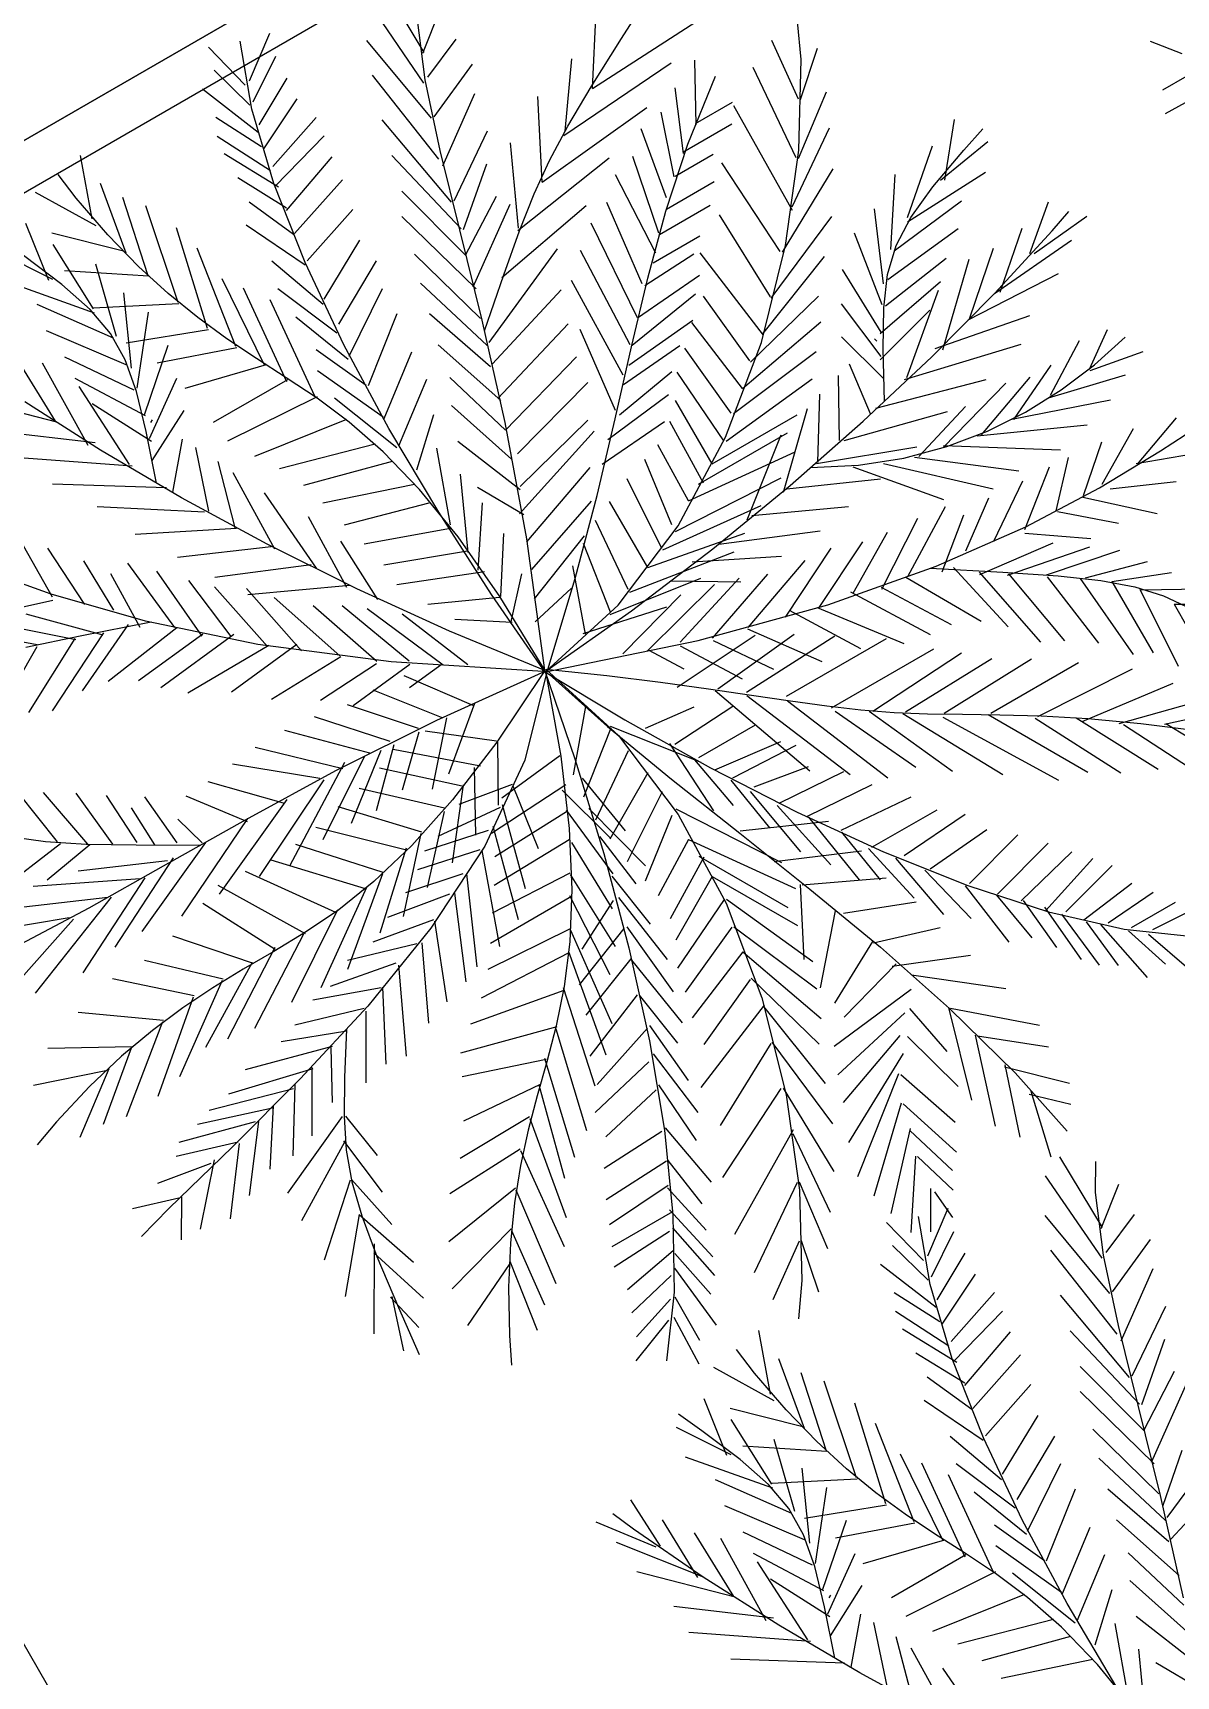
# Model space of a CAD drawing. Header units: millimetres. Extents: x 1993 to 4093, y 1262 to 2017.
# Drawn here: x 3816.19 to 3822.91, y 1513.94 to 1523.6 of the extents above; entities that cross this region are included whole.
import ezdxf

# ---------------------------------------------------------------- set-up
doc = ezdxf.new("R2010")
doc.units = ezdxf.units.MM
doc.layers.add('LOW HEIGHT STORAGE WITH PLANTER BOX', color=251, linetype='Continuous', lineweight=25)

# ---------------------------------------------------------------- blocks, each defined once
blk = doc.blocks.new('LHS 4FT')
at = {"layer": 'LOW HEIGHT STORAGE WITH PLANTER BOX', "ltscale": 0.7}
blk.add_line((7.8, -23.4), (7.8007, 23.4), dxfattribs=at)
at = {"layer": 'LOW HEIGHT STORAGE WITH PLANTER BOX', "ltscale": 0.1}
for p, q in [((7.8007, 23.3999), (7.8, -23.4)), ((-8.1333, 23.1333), (7.5343, 23.1333)), ((7.5343, 23.1333), (7.5343, -23.1335))]:
    blk.add_line(p, q, dxfattribs=at)
at = {"layer": 'LOW HEIGHT STORAGE WITH PLANTER BOX'}
for p, q in [((2.7102, 21.4338), (2.6506, 21.5984)), ((2.8258, 21.032), (2.9622, 21.4439)), ((2.8261, 21.0115), (2.5622, 21.3593)), ((2.7927, 21.1608), (2.7102, 21.4338)), ((3.6929, 20.751), (3.4731, 21.4105)), ((1.9384, 21.1154), (1.877, 21.3363)), ((1.9621, 21.035), (2.0445, 21.3006)), ((2.8702, 20.8279), (3.1087, 21.2621)), ((3.7112, 20.7693), (3.9035, 21.2823)), ((2.8659, 20.836), (2.5607, 21.2036)), ((2.8528, 20.9095), (2.7927, 21.1608)), ((3.6929, 20.4946), (3.4273, 21.1632)), ((4.1142, 20.5953), (4.0318, 21.1998)), ((1.9621, 21.0166), (1.7423, 21.1449)), ((2.067, 20.6105), (1.9384, 21.1154)), ((2.0445, 20.7693), (2.0995, 21.0991)), ((2.9068, 20.5992), (2.5303, 21.0639)), ((3.7021, 20.5129), (3.9402, 21.0624)), ((3.7028, 20.6397), (3.7192, 21.0921)), ((2.0537, 20.7419), (1.7423, 21.0166)), ((2.911, 20.591), (3.2032, 21.0015)), ((2.072, 20.5678), (2.1819, 20.925)), ((2.1269, 20.4213), (2.246, 20.8701)), ((2.8939, 20.6756), (2.8528, 20.9095)), ((3.6929, 20.2656), (3.3907, 20.8609)), ((3.7021, 20.2931), (3.9768, 20.8609)), ((2.0628, 20.5678), (1.7057, 20.8334)), ((2.9434, 20.3704), (2.5422, 20.8429)), ((4.0226, 20.4488), (3.9676, 20.7693)), ((4.168, 20.6666), (4.2976, 20.8323)), ((2.1178, 20.403), (1.7698, 20.6686)), ((2.1452, 20.2931), (2.2826, 20.7235)), ((2.9426, 20.1737), (2.5778, 20.6755)), ((2.9195, 20.4547), (2.8939, 20.6756)), ((2.9476, 20.3623), (3.2733, 20.7282)), ((4.0355, 20.4674), (4.168, 20.6666)), ((2.2121, 20.0665), (2.067, 20.6105)), ((2.1819, 20.1282), (2.3192, 20.6228)), ((3.7112, 20.0641), (3.4273, 20.6228)), ((3.6975, 20.1385), (3.7028, 20.6397)), ((3.7112, 20.1007), (3.9219, 20.5861)), ((4.1325, 20.6045), (4.4988, 20.6594)), ((1.3485, 20.1648), (0.973, 20.4762)), ((1.55, 20.1099), (1.2203, 20.4762)), ((1.7606, 20.0274), (1.4859, 20.4762)), ((2.1544, 20.2839), (1.843, 20.4854)), ((2.2277, 19.9725), (2.3467, 20.4762)), ((2.9468, 20.1656), (3.2728, 20.5111)), ((4.0318, 20.4579), (4.4255, 20.5312)), ((5.1851, 20.1384), (4.9375, 20.5635)), ((5.1952, 20.1303), (5.4902, 20.4747)), ((1.1562, 20.174), (0.6983, 20.4396)), ((1.898, 19.9633), (1.669, 20.4671)), ((2.946, 19.969), (2.6511, 20.4556)), ((2.933, 20.2424), (2.9195, 20.4547)), ((3.6929, 19.8534), (3.4273, 20.4396)), ((3.8835, 20.2151), (4.0355, 20.4674)), ((0.8357, 20.2381), (0.5243, 20.3388)), ((2.2002, 20.1099), (1.843, 20.3297)), ((2.2826, 19.8076), (2.42, 20.3205)), ((2.9569, 19.8094), (2.6288, 20.32)), ((2.9379, 19.9648), (3.3133, 20.2947)), ((3.9585, 20.3297), (4.3248, 20.3663)), ((5.1162, 19.9193), (4.8748, 20.3727)), ((5.1071, 19.9183), (5.4438, 20.304)), ((5.3741, 19.919), (5.4913, 20.2906)), ((0.7597, 20.2376), (0.4609, 20.2707)), ((0.8357, 20.2473), (0.5976, 20.1923)), ((1.1104, 20.2015), (0.7349, 20.0824)), ((1.0831, 20.1972), (0.7597, 20.2376)), ((1.3346, 20.1556), (1.0831, 20.1972)), ((2.9378, 20.0344), (2.933, 20.2424)), ((3.6929, 19.5695), (3.3907, 20.1923)), ((3.6951, 19.8904), (3.8835, 20.2151)), ((3.8944, 20.2015), (4.2241, 20.2198)), ((5.0598, 19.7567), (4.8145, 20.2465)), ((5.1124, 19.8849), (5.2145, 20.1955)), ((5.4107, 19.9102), (5.7861, 20.2263)), ((1.3485, 20.1648), (0.9456, 20.0274)), ((1.55, 20.1007), (1.202, 20.0274)), ((1.5376, 20.1058), (1.3346, 20.1556)), ((1.7154, 20.0407), (1.5376, 20.1058)), ((2.2368, 19.9725), (1.8888, 20.174)), ((2.9395, 19.6248), (2.6029, 20.1516)), ((3.6922, 19.5862), (3.6975, 20.1385)), ((3.8303, 20.119), (4.0867, 20.1282)), ((5.0497, 19.7649), (5.3831, 20.0949)), ((1.7698, 20.0274), (1.3943, 19.9816)), ((1.8912, 19.9533), (1.7154, 20.0407)), ((2.3845, 19.5076), (2.2121, 20.0665)), ((2.3192, 19.6885), (2.4566, 20.0549)), ((2.9382, 19.8255), (2.9378, 20.0344)), ((2.9445, 19.8133), (3.3913, 20.0462)), ((3.7753, 20), (4.105, 20.0274)), ((5.0297, 19.6062), (4.8276, 20.0361)), ((0.6545, 19.5477), (0.4653, 19.9383)), ((0.8285, 19.4323), (0.6971, 19.9099)), ((1.8888, 19.945), (1.5958, 19.8992)), ((2.0884, 19.8366), (1.8912, 19.9533)), ((2.2826, 19.8168), (1.9987, 19.9725)), ((2.3834, 19.5328), (2.5024, 19.9358)), ((2.9356, 19.6125), (3.4385, 19.9159)), ((3.6746, 19.313), (3.3907, 19.9358)), ((3.7021, 19.8717), (3.8944, 19.9267)), ((4.9973, 19.5094), (5.4107, 19.9102)), ((5.3933, 19.9118), (5.7897, 19.9077)), ((-1.7037, 19.3755), (-1.2857, 19.8013)), ((-1.509, 19.4775), (-1.0771, 19.8175)), ((-1.2169, 19.6305), (-0.914, 19.8616)), ((0.2916, 19.7554), (0.1341, 19.832)), ((2.3302, 19.6835), (2.0884, 19.8366)), ((2.9641, 19.3794), (2.6279, 19.8858)), ((2.9427, 19.6078), (2.9382, 19.8255)), ((3.6746, 19.5786), (3.986, 19.8168)), ((4.8707, 19.3683), (4.7985, 19.8764)), ((4.9745, 19.4837), (5.1124, 19.8849)), ((6.2706, 19.3755), (6.6887, 19.8013)), ((-2.1496, 19.1212), (-1.747, 19.7147)), ((-1.9224, 19.2403), (-1.5708, 19.7139)), ((-1.058, 19.6927), (-0.9195, 19.752)), ((0.541, 19.6171), (0.2916, 19.7554)), ((1.0228, 19.2908), (0.9464, 19.7888)), ((2.365, 19.5328), (1.9987, 19.7435)), ((2.4383, 19.3863), (2.5757, 19.771)), ((2.9556, 19.3957), (3.4292, 19.7355)), ((4.7629, 19.2555), (4.7137, 19.7201)), ((5.2611, 19.7688), (5.6546, 19.7921)), ((5.8248, 19.1212), (6.2274, 19.7147)), ((6.052, 19.2403), (6.4035, 19.7139)), ((-1.5075, 19.4787), (-1.058, 19.6927)), ((-1.2246, 19.6058), (-0.9013, 19.6201)), ((0.7591, 19.4787), (0.541, 19.6171)), ((1.2085, 19.1522), (1.1871, 19.6416)), ((2.5207, 19.2397), (2.594, 19.6427)), ((2.9922, 19.1669), (2.6147, 19.693)), ((2.9603, 19.3723), (2.9427, 19.6078)), ((3.6654, 19.0657), (3.3632, 19.6794)), ((3.6654, 19.3405), (3.9951, 19.6611)), ((4.6691, 19.0982), (4.6131, 19.6265)), ((5.1461, 19.6369), (5.486, 19.6453)), ((-2.3605, 19.0107), (-2.0066, 19.5787)), ((-1.4932, 19.5065), (-1.096, 19.5181)), ((0.669, 19.5333), (0.2373, 19.5989)), ((2.4383, 19.3771), (2.0354, 19.5878)), ((2.5951, 18.9583), (2.3845, 19.5076)), ((2.988, 19.175), (3.4115, 19.5713)), ((3.6757, 18.9806), (3.6922, 19.5862)), ((4.5485, 19.0047), (4.9973, 19.5094)), ((4.9799, 19.5548), (5.3399, 19.5469)), ((5.6138, 19.0107), (5.9677, 19.5787)), ((-1.975, 19.2348), (-1.5075, 19.4787)), ((0.8198, 19.4351), (0.3447, 19.4862)), ((0.9516, 19.3396), (0.7591, 19.4787)), ((1.3449, 19.0106), (1.3381, 19.4856)), ((2.5024, 19.2306), (2.017, 19.4596)), ((2.5573, 19.0749), (2.6764, 19.4779)), ((3.0148, 19.0444), (2.6302, 19.5049)), ((3.6929, 18.91), (3.3266, 19.4962)), ((3.6838, 19.084), (4.0134, 19.487)), ((4.5096, 18.9524), (4.5063, 19.5047)), ((4.8788, 19.3784), (5.3433, 19.4276)), ((5.3786, 18.8875), (5.7209, 19.4183)), ((5.9993, 19.2348), (6.4668, 19.4787)), ((-1.6956, 19.3797), (-1.2575, 19.3922)), ((1.0141, 19.2937), (0.4203, 19.3647)), ((1.1239, 19.1989), (0.9516, 19.3396)), ((1.4785, 18.8603), (1.5179, 19.3586)), ((3.0005, 19.1102), (2.9603, 19.3723)), ((3.019, 19.0363), (3.4185, 19.3994)), ((3.6654, 18.9375), (4.0318, 19.3222)), ((6.2787, 19.3797), (6.7169, 19.3922)), ((-2.4554, 18.9623), (-1.975, 19.2348)), ((-1.915, 19.2855), (-1.3618, 19.2755)), ((1.5887, 18.7563), (1.747, 19.2346)), ((2.5482, 19.0474), (2.1178, 19.2489)), ((2.6306, 18.9192), (2.6947, 19.2947)), ((3.0754, 18.8488), (2.7208, 19.232)), ((3.0631, 18.8527), (3.4456, 19.2483)), ((3.6654, 18.7909), (3.3632, 19.2489)), ((4.433, 18.8061), (4.3828, 19.2798)), ((4.7529, 19.2637), (5.2183, 19.3038)), ((5.2005, 18.7735), (5.469, 19.307)), ((5.519, 18.9623), (5.9993, 19.2348)), ((6.0593, 19.2855), (6.6126, 19.2755)), ((-2.1333, 19.1297), (-1.589, 19.1565)), ((-2.0808, 18.9505), (-1.7157, 19.1418)), ((-1.9324, 18.9042), (-1.5357, 19.1534)), ((-1.7682, 18.8868), (-1.3962, 19.1437)), ((-1.616, 18.8528), (-1.208, 19.1596)), ((-1.4437, 18.8397), (-1.0477, 19.1299)), ((-1.2598, 18.8637), (-0.8445, 19.2157)), ((-0.967, 18.9758), (-0.6675, 19.174)), ((-0.758, 19.0555), (-0.6056, 19.1252)), ((-0.0984, 18.9008), (-0.2083, 19.1848)), ((1.1998, 19.1551), (0.5828, 19.2145)), ((1.2815, 19.0561), (1.1239, 19.1989)), ((1.7223, 18.606), (1.8716, 19.174)), ((2.713, 18.7635), (2.7771, 19.1481)), ((3.6654, 18.7543), (4.0318, 19.1207)), ((4.6672, 19.1165), (5.076, 19.169)), ((5.0061, 18.651), (5.226, 19.159)), ((5.841, 19.1297), (6.3854, 19.1565)), ((5.8936, 18.9505), (6.2587, 19.1418)), ((6.0419, 18.9042), (6.4387, 19.1534)), ((6.2061, 18.8868), (6.5782, 19.1437)), ((6.3583, 18.8528), (6.7663, 19.1596)), ((6.5306, 18.8397), (6.9267, 19.1299)), ((6.7145, 18.8637), (7.1299, 19.2157)), ((7.0074, 18.9758), (7.3068, 19.174)), ((-2.3073, 19.0463), (-2.0143, 18.948)), ((-1.0178, 18.9452), (-0.758, 19.0555)), ((0.0277, 18.79), (-0.2999, 19.0291)), ((0.0023, 18.8276), (-0.0893, 19.1115)), ((0.1214, 18.7543), (0.0481, 19.0657)), ((1.3362, 19.0135), (0.7249, 19.1192)), ((1.4298, 18.9102), (1.2815, 19.0561)), ((1.8877, 18.4645), (1.9907, 19.0382)), ((2.6215, 18.9192), (2.1727, 19.0932)), ((3.1061, 18.7306), (2.7359, 19.0643)), ((3.0724, 18.8128), (3.0005, 19.1102)), ((3.1103, 18.7224), (3.4854, 19.0729)), ((3.6471, 18.6902), (3.3632, 19.0566)), ((4.2409, 18.62), (4.2271, 19.0975)), ((4.5086, 18.9615), (4.9682, 19.0562)), ((4.7959, 18.4995), (5.0154, 19.028)), ((5.667, 19.0463), (5.96, 18.948)), ((6.9565, 18.9452), (7.2164, 19.0555)), ((-2.9434, 18.6631), (-2.4554, 18.9623)), ((-2.4011, 18.9895), (-2.1596, 18.7852)), ((-2.1801, 19.0019), (-2.0186, 18.6936)), ((-2.0603, 18.9509), (-1.8331, 18.6357)), ((-2.0143, 18.948), (-1.7819, 18.8798)), ((-1.2281, 18.8743), (-1.0178, 18.9452)), ((-0.9592, 19.0005), (-0.6019, 18.9499)), ((0.2404, 18.6719), (0.1763, 19.0199)), ((0.3503, 18.6352), (0.332, 19.0199)), ((0.4419, 18.562), (0.4419, 18.9741)), ((1.4813, 18.869), (0.9308, 19.0125)), ((2.7039, 18.736), (2.2185, 18.9375)), ((2.8548, 18.4426), (2.5951, 18.9583)), ((2.7771, 18.6352), (2.8504, 18.9833)), ((3.637, 18.3193), (3.6757, 18.9806)), ((3.6654, 18.6169), (4.0134, 18.9283)), ((4.0672, 18.3773), (4.5485, 19.0047)), ((5.0309, 18.6631), (5.519, 18.9623)), ((5.5733, 18.9895), (5.8147, 18.7852)), ((5.7943, 19.0019), (5.9558, 18.6936)), ((5.914, 18.9509), (6.1412, 18.6357)), ((5.96, 18.948), (6.1924, 18.8798)), ((6.7462, 18.8743), (6.9565, 18.9452)), ((7.0151, 19.0005), (7.3725, 18.9499)), ((-2.6035, 18.8628), (-2.2407, 18.7427)), ((-1.973, 18.8829), (-1.9815, 18.8991)), ((-1.9243, 18.9084), (-1.6396, 18.582)), ((-1.7819, 18.8798), (-1.5881, 18.8435)), ((-1.7679, 18.8663), (-1.4143, 18.5863)), ((-1.6485, 18.8358), (-1.2436, 18.6551)), ((-1.5881, 18.8435), (-1.4109, 18.8411)), ((-1.4608, 18.4062), (-1.2319, 18.8551)), ((-1.4109, 18.8411), (-1.2281, 18.8743)), ((-1.2351, 18.856), (-0.7888, 18.8726)), ((-1.2319, 18.4795), (-0.9572, 18.8917)), ((-1.0304, 18.5345), (-0.7282, 18.8459)), ((-0.0984, 18.8642), (-0.4098, 18.8734)), ((0.5884, 18.507), (0.5609, 18.9192)), ((0.7166, 18.4429), (0.6983, 18.8642)), ((1.6003, 18.7621), (1.0092, 18.8998)), ((1.5757, 18.7607), (1.4298, 18.9102)), ((2.0647, 18.3287), (2.0923, 18.9081)), ((2.768, 18.6169), (2.2643, 18.8367)), ((3.1501, 18.547), (2.8131, 18.8567)), ((2.8504, 18.4795), (2.9328, 18.8551)), ((3.1667, 18.535), (3.5168, 18.9136)), ((3.638, 18.6078), (3.3541, 18.8917)), ((4.1015, 18.4578), (4.0782, 18.8514)), ((4.3874, 18.8013), (4.8653, 18.898)), ((4.5773, 18.3643), (4.8292, 18.9098)), ((5.3708, 18.8628), (5.7336, 18.7427)), ((6.0013, 18.8829), (5.9928, 18.8991)), ((6.05, 18.9084), (6.3348, 18.582)), ((6.1924, 18.8798), (6.3862, 18.8435)), ((6.2065, 18.8663), (6.56, 18.5863)), ((6.3259, 18.8358), (6.7308, 18.6551)), ((6.3862, 18.8435), (6.5635, 18.8411)), ((6.5135, 18.4062), (6.7425, 18.8551)), ((6.5635, 18.8411), (6.7462, 18.8743)), ((6.7393, 18.856), (7.1855, 18.8726)), ((6.7425, 18.4795), (7.0172, 18.8917)), ((6.9439, 18.5345), (7.2461, 18.8459)), ((-2.7658, 18.7777), (-2.3787, 18.6704)), ((-1.6806, 18.333), (-1.5066, 18.7909)), ((-1.4433, 18.8192), (-1.0152, 18.7127)), ((-0.8198, 18.5986), (-0.4718, 18.8093)), ((0.0023, 18.8001), (-0.2907, 18.8001)), ((0.4253, 18.5678), (0.0277, 18.79)), ((0.8815, 18.3788), (0.8632, 18.7818)), ((1.7165, 18.6176), (1.108, 18.761)), ((1.7306, 18.6075), (1.5757, 18.7607)), ((2.1836, 18.2508), (2.2171, 18.7896)), ((2.9237, 18.3788), (3.0061, 18.7635)), ((3.1853, 18.4712), (3.0724, 18.8128)), ((3.2267, 18.3803), (3.5605, 18.7505)), ((4.25, 18.6209), (4.7393, 18.7833)), ((5.2086, 18.7777), (5.5957, 18.6704)), ((6.2937, 18.333), (6.4677, 18.7909)), ((6.531, 18.8192), (6.9591, 18.7127)), ((7.1546, 18.5986), (7.5026, 18.8093)), ((-2.9926, 18.6383), (-2.4803, 18.6275)), ((-1.8546, 18.2414), (-1.6989, 18.6902)), ((-0.6207, 18.6177), (-0.4471, 18.6409)), ((0.1488, 18.7177), (-0.2633, 18.6719)), ((0.2221, 18.6719), (-0.0893, 18.6078)), ((1.1104, 18.2872), (1.0188, 18.681)), ((1.2753, 18.2414), (1.1745, 18.6627)), ((2.8412, 18.4704), (2.3009, 18.6627)), ((2.3431, 18.1498), (2.3418, 18.7001)), ((3.2309, 18.3722), (2.8656, 18.6569)), ((3.0061, 18.2505), (3.0427, 18.6535)), ((3.6288, 18.4429), (3.3816, 18.6993)), ((3.6471, 18.4337), (3.9768, 18.7268)), ((3.9995, 18.2905), (3.9561, 18.7003)), ((4.5402, 18.3386), (5.0309, 18.6631)), ((4.9818, 18.6383), (5.4941, 18.6275)), ((6.1197, 18.2414), (6.2754, 18.6902)), ((7.3536, 18.6177), (7.5272, 18.6409)), ((-2.34, 17.9758), (-2.3033, 18.562)), ((-2.166, 18.0765), (-2.166, 18.5803)), ((-2.0286, 18.1406), (-1.9096, 18.6261)), ((-1.1515, 18.5018), (-0.9009, 18.5647)), ((-0.9009, 18.5647), (-0.6207, 18.6177)), ((-0.774, 18.5986), (-0.4168, 18.4704)), ((0.3595, 18.6078), (-0.0068, 18.5345)), ((0.4602, 18.5711), (0.0939, 18.4887)), ((0.8804, 18.363), (0.4253, 18.5678)), ((1.9051, 18.4587), (1.3111, 18.5877)), ((1.4493, 18.1498), (1.3119, 18.5711)), ((1.9074, 18.4509), (1.7306, 18.6075)), ((2.4677, 18.0893), (2.4926, 18.602)), ((3.2742, 18.2296), (3.6158, 18.6245)), ((3.6197, 18.2597), (3.2991, 18.5436)), ((3.6288, 18.278), (3.9768, 18.5528)), ((4.1116, 18.4497), (4.5827, 18.6101)), ((5.6344, 17.9758), (5.671, 18.562)), ((5.8084, 18.0765), (5.8084, 18.5803)), ((5.9457, 18.1406), (6.0648, 18.6261)), ((6.8229, 18.5018), (7.0735, 18.5647)), ((7.0735, 18.5647), (7.3536, 18.6177)), ((7.2004, 18.5986), (7.5575, 18.4704)), ((-3.2109, 18.4825), (-2.675, 18.5255)), ((-2.5415, 17.8933), (-2.459, 18.4704)), ((-1.3779, 18.4302), (-1.1515, 18.5018)), ((-1.2227, 18.4795), (-0.7557, 18.3788)), ((-1.0487, 18.5253), (-0.6183, 18.452)), ((0.5793, 18.5162), (0.2496, 18.4429)), ((1.6507, 18.104), (1.4767, 18.5253)), ((2.1188, 18.2909), (1.9074, 18.4509)), ((2.9328, 18.3421), (2.3834, 18.4887)), ((2.6388, 17.9941), (2.6261, 18.5096)), ((3.2859, 18.2666), (2.9386, 18.4574)), ((3.0885, 18.1223), (3.1434, 18.452)), ((3.3485, 18.0766), (3.1853, 18.4712)), ((4.0187, 18.2833), (4.497, 18.4629)), ((4.7635, 18.4825), (5.2994, 18.5255)), ((5.4329, 17.8933), (5.5153, 18.4704)), ((6.5964, 18.4302), (6.8229, 18.5018)), ((6.7516, 18.4795), (7.2187, 18.3788)), ((6.9256, 18.5253), (7.356, 18.452)), ((-2.7521, 17.8201), (-2.5964, 18.3788)), ((-1.7801, 18.2646), (-1.5856, 18.3508)), ((-1.5856, 18.3508), (-1.3779, 18.4302)), ((-1.4517, 18.4062), (-0.8656, 18.2872)), ((0.7166, 18.4337), (0.3961, 18.3879)), ((0.8906, 18.3513), (0.4785, 18.278)), ((1.3806, 18.1761), (0.8804, 18.363)), ((2.0733, 18.3259), (1.436, 18.4402)), ((1.8522, 18.0307), (1.6965, 18.4246)), ((2.0262, 17.9758), (1.8705, 18.3696)), ((3.0152, 18.2322), (2.5207, 18.3605)), ((2.7896, 17.925), (2.7711, 18.4231)), ((3.1744, 17.9849), (2.8548, 18.4426)), ((2.9287, 17.85), (2.8986, 18.3712)), ((3.6105, 18.0765), (3.3266, 18.4154)), ((3.3547, 18.0753), (3.6154, 18.4074)), ((3.5561, 17.608), (4.0672, 18.3773)), ((3.6013, 18.0857), (3.9585, 18.3513)), ((3.9066, 18.124), (3.8815, 18.3609)), ((4.5769, 18.3848), (5.0482, 18.3733)), ((5.2223, 17.8201), (5.378, 18.3788)), ((6.1942, 18.2646), (6.3887, 18.3508)), ((6.3887, 18.3508), (6.5964, 18.4302)), ((6.5227, 18.4062), (7.1088, 18.2872)), ((-3.0726, 17.7376), (-2.8986, 18.2597)), ((-2.8894, 17.7834), (-2.7521, 18.3055)), ((-1.9668, 18.1727), (-1.7801, 18.2646)), ((-1.6715, 18.333), (-1.067, 18.1956)), ((-0.0802, 18.0028), (-0.3002, 18.3093)), ((0.2252, 17.841), (-0.1083, 18.3252)), ((0.5043, 17.7064), (0.1429, 18.312)), ((1.1287, 18.2597), (0.7349, 18.2322)), ((2.1749, 18.2537), (1.5782, 18.316)), ((2.3776, 18.1277), (2.1188, 18.2909)), ((3.3465, 18.071), (3.0239, 18.254)), ((3.5647, 17.6002), (3.637, 18.3193)), ((3.8975, 18.1231), (4.4084, 18.343)), ((4.0519, 17.9904), (4.5402, 18.3386)), ((4.4235, 18.2631), (4.8288, 18.279)), ((4.9017, 17.7376), (5.0757, 18.2597)), ((5.0849, 17.7834), (5.2223, 18.3055)), ((6.0075, 18.1727), (6.1942, 18.2646)), ((6.3029, 18.333), (6.9073, 18.1956)), ((-2.1522, 18.0766), (-1.9668, 18.1727)), ((-1.8455, 18.2414), (-1.2319, 18.1498)), ((-0.2891, 18.1044), (-0.4723, 18.2348)), ((0.75, 17.6477), (0.4696, 18.2049)), ((1.3027, 18.1956), (0.8723, 18.1406)), ((1.9134, 18.0077), (1.3806, 18.1761)), ((2.3546, 18.1556), (1.8333, 18.1834)), ((2.2002, 17.9483), (2.0445, 18.2505)), ((3.0793, 18.1223), (2.6856, 18.1773)), ((3.0939, 17.7953), (3.0495, 18.2152)), ((3.8281, 17.996), (4.2781, 18.1818)), ((4.5721, 17.6827), (4.7461, 18.1681)), ((4.7644, 17.7193), (4.9017, 18.2139)), ((5.8221, 18.0766), (6.0075, 18.1727)), ((6.1289, 18.2414), (6.7425, 18.1498)), ((-2.3474, 17.9798), (-2.1522, 18.0766)), ((-2.1751, 18.0857), (-1.5707, 18.0307)), ((-2.0286, 18.1498), (-1.4608, 18.1132)), ((0.1785, 17.8516), (-0.2891, 18.1044)), ((1.0095, 17.5652), (0.7407, 18.0656)), ((1.4584, 18.1315), (1.0646, 18.0948)), ((1.6416, 18.0948), (1.2844, 18.0399)), ((2.459, 18.0922), (1.961, 18.0736)), ((2.6966, 17.9614), (2.3776, 18.1277)), ((3.5712, 17.6201), (3.3485, 18.0766)), ((4.2515, 17.6369), (4.4439, 18.1223)), ((4.4072, 17.6643), (4.5812, 18.1315)), ((5.627, 17.9798), (5.8221, 18.0766)), ((5.7992, 18.0857), (6.4036, 18.0307)), ((5.9457, 18.1498), (6.5135, 18.1132)), ((-2.5644, 17.8867), (-2.3474, 17.9798)), ((-2.3308, 17.9849), (-1.7081, 17.93)), ((-0.0836, 17.9903), (-0.3952, 18.0532)), ((1.2235, 17.4881), (0.9919, 18.0524)), ((1.843, 18.0307), (1.376, 17.9574)), ((2.4663, 17.8583), (1.9134, 18.0077)), ((2.6185, 17.9912), (2.161, 17.9785)), ((3.5647, 17.6094), (3.1744, 17.9849)), ((3.5712, 17.6202), (4.0519, 17.9904)), ((4.0775, 17.6369), (4.2515, 18.0216)), ((5.41, 17.8867), (5.627, 17.9798)), ((5.6435, 17.9849), (6.2663, 17.93)), ((-2.8347, 17.7207), (-2.3977, 17.8918)), ((-2.8153, 17.8012), (-2.5644, 17.8867)), ((-2.6385, 17.7), (-2.209, 17.8976)), ((0.2218, 17.8285), (-0.2, 17.8805)), ((1.3962, 17.4823), (1.2018, 17.9094)), ((1.5589, 17.4389), (1.3711, 17.8911)), ((2.0262, 17.9574), (1.5591, 17.9116)), ((2.2002, 17.9116), (1.7423, 17.8475)), ((2.3284, 17.8842), (1.9712, 17.8292)), ((2.7983, 17.9221), (2.3379, 17.8718)), ((2.9113, 17.8847), (2.5292, 17.7795)), ((3.0886, 17.792), (2.6966, 17.9614)), ((3.9127, 17.646), (4.0959, 17.93)), ((5.1397, 17.7207), (5.5766, 17.8918)), ((5.159, 17.8012), (5.41, 17.8867)), ((5.3359, 17.7), (5.7653, 17.8976)), ((-3.1123, 17.7275), (-2.8153, 17.8012)), ((-2.4272, 17.6931), (-2.0985, 17.8432)), ((-2.241, 17.7077), (-1.872, 17.8501)), ((-2.0737, 17.6884), (-1.6745, 17.8584)), ((-1.8888, 17.674), (-1.5174, 17.8076)), ((-1.6348, 17.6507), (-1.2582, 17.8334)), ((0.7033, 17.6386), (0.1785, 17.8516)), ((1.7158, 17.424), (1.5213, 17.8511)), ((1.8785, 17.3806), (1.6669, 17.819)), ((2.5665, 17.8292), (2.2185, 17.7834)), ((2.7405, 17.8017), (2.2826, 17.6827)), ((3.027, 17.7284), (2.4663, 17.8583)), ((2.7475, 17.3972), (2.5226, 17.7855)), ((2.9177, 17.4323), (2.6611, 17.8022)), ((3.0846, 17.4549), (2.8133, 17.7952)), ((3.2694, 17.5196), (2.9577, 17.7835)), ((3.5664, 17.6198), (3.0886, 17.792)), ((4.862, 17.7275), (5.159, 17.8012)), ((5.5472, 17.6931), (5.8759, 17.8432)), ((5.7334, 17.7077), (6.1023, 17.8501)), ((5.9006, 17.6884), (6.2999, 17.8584)), ((6.0855, 17.674), (6.457, 17.8076)), ((6.3396, 17.6507), (6.7162, 17.8334)), ((-3.4674, 17.6697), (-3.1123, 17.7275)), ((-3.384, 17.6735), (-2.9536, 17.5178)), ((-3.2852, 17.6963), (-2.7124, 17.703)), ((-3.0046, 17.6821), (-2.7725, 17.4336)), ((-2.8297, 17.703), (-2.5727, 17.3664)), ((-2.7124, 17.703), (-2.1539, 17.6859)), ((-2.6473, 17.6975), (-2.3903, 17.3609)), ((-2.4335, 17.6818), (-2.1514, 17.3237)), ((-2.2272, 17.6926), (-1.9803, 17.3245)), ((-2.1539, 17.6859), (-1.6218, 17.6422)), ((-1.4449, 17.6187), (-1.149, 17.75)), ((-1.2903, 17.5768), (-0.993, 17.737)), ((-1.1608, 17.5563), (-0.8307, 17.7353)), ((-1.0539, 17.5485), (-0.7213, 17.7187)), ((0.4872, 17.7177), (-0.0243, 17.76)), ((2.0308, 17.3736), (1.815, 17.746)), ((2.1547, 17.3607), (1.9402, 17.7127)), ((2.2886, 17.3854), (2.0925, 17.7057)), ((2.4601, 17.4), (2.2059, 17.7291)), ((2.609, 17.3805), (2.3557, 17.7629)), ((2.9145, 17.7468), (2.5207, 17.6827)), ((3.583, 17.6186), (3.027, 17.7284)), ((4.1143, 17.6687), (4.6891, 17.6963)), ((4.5069, 17.6697), (4.862, 17.7275)), ((4.5904, 17.6735), (5.0208, 17.5178)), ((4.6891, 17.6963), (5.2619, 17.703)), ((4.9697, 17.6821), (5.2018, 17.4336)), ((5.1447, 17.703), (5.4016, 17.3664)), ((5.2619, 17.703), (5.8204, 17.6859)), ((5.327, 17.6975), (5.584, 17.3609)), ((5.5409, 17.6818), (5.8229, 17.3237)), ((5.7472, 17.6926), (5.994, 17.3245)), ((5.8204, 17.6859), (6.3526, 17.6422)), ((6.5294, 17.6187), (6.8254, 17.75)), ((6.684, 17.5768), (6.9813, 17.737)), ((6.8136, 17.5563), (7.1436, 17.7353)), ((6.9205, 17.5485), (7.253, 17.7187)), ((-3.5763, 17.6643), (-3.155, 17.472)), ((-2.0348, 17.6518), (-1.8232, 17.2738)), ((-1.8637, 17.6526), (-1.6684, 17.2985)), ((-1.6218, 17.6422), (-1.1281, 17.569)), ((-1.6185, 17.6268), (-1.4912, 17.2439)), ((-1.4424, 17.6099), (-1.3101, 17.2095)), ((-1.3016, 17.5831), (-1.163, 17.194)), ((-0.9043, 17.5242), (-0.6221, 17.6706)), ((-0.8213, 17.5), (-0.4372, 17.6562)), ((0.7467, 17.6351), (0.1731, 17.6204)), ((1.2678, 17.478), (0.7033, 17.6386)), ((3.5755, 17.6123), (3.0258, 17.4369)), ((3.5808, 17.6326), (3.0849, 17.3583)), ((3.5372, 17.6094), (3.1029, 17.4652)), ((3.5659, 17.6281), (3.2733, 16.7521)), ((3.5739, 17.6094), (3.3639, 17.3199)), ((3.5494, 17.6231), (4.1143, 17.6687)), ((3.5647, 17.6186), (3.6885, 17.055)), ((3.5661, 17.6084), (3.6209, 17.0041)), ((3.5684, 17.6018), (3.9504, 17.1958)), ((3.5739, 17.6186), (4.0816, 17.632)), ((3.5739, 17.6186), (4.2953, 17.325)), ((3.9127, 17.6552), (4.1325, 17.4537)), ((4.0775, 17.6277), (4.3889, 17.4262)), ((4.0816, 17.632), (4.5069, 17.6697)), ((4.279, 17.6643), (4.6087, 17.4445)), ((4.3981, 17.6643), (4.8193, 17.472)), ((5.9395, 17.6518), (6.1511, 17.2738)), ((6.1106, 17.6526), (6.3059, 17.2985)), ((6.3526, 17.6422), (6.8463, 17.569)), ((6.3559, 17.6268), (6.4831, 17.2439)), ((6.5319, 17.6099), (6.6642, 17.2095)), ((6.6727, 17.5831), (6.8113, 17.194)), ((7.0701, 17.5242), (7.3523, 17.6706)), ((7.1531, 17.5), (7.5371, 17.6562)), ((-1.1457, 17.5701), (-1.0335, 17.1735)), ((-1.1281, 17.569), (-0.6851, 17.4634)), ((-1.0376, 17.5245), (-0.9153, 17.1593)), ((-0.9219, 17.5192), (-0.7655, 17.2017)), ((-0.6579, 17.4606), (-0.3759, 17.5403)), ((-0.5435, 17.4263), (-0.2414, 17.5022)), ((0.3228, 17.0782), (-0.0709, 17.4903)), ((0.4785, 17.0049), (0.0756, 17.5178)), ((1.0141, 17.5572), (0.4192, 17.4878)), ((1.2189, 17.496), (0.6458, 17.4074)), ((3.8486, 17.527), (3.9127, 17.243)), ((6.8287, 17.5701), (6.9409, 17.1735)), ((6.8463, 17.569), (7.2893, 17.4634)), ((6.9368, 17.5245), (7.0591, 17.1593)), ((7.0525, 17.5192), (7.2089, 17.2017)), ((7.3165, 17.4606), (7.5985, 17.5403)), ((7.4309, 17.4263), (7.733, 17.5022)), ((-3.5488, 17.2705), (-3.2741, 17.4262)), ((-3.4114, 17.2155), (-2.981, 17.3896)), ((-0.7849, 17.4722), (-0.6296, 17.1925)), ((-0.6851, 17.4634), (-0.3048, 17.3225)), ((-0.6504, 17.4341), (-0.485, 17.1858)), ((-0.5335, 17.391), (-0.3505, 17.1477)), ((0.0115, 17.1606), (-0.364, 17.4079)), ((0.1672, 17.1056), (-0.2083, 17.4537)), ((0.5701, 16.9224), (0.2771, 17.4628)), ((1.4008, 17.4743), (0.8644, 17.3223)), ((1.5589, 17.4389), (0.9887, 17.2356)), ((1.7125, 17.4115), (1.1527, 17.1718)), ((1.8546, 17.3824), (1.2678, 17.478)), ((2.1739, 17.3824), (1.6508, 17.0794)), ((2.2886, 17.3854), (1.7263, 16.9856)), ((2.4464, 17.3645), (1.8546, 17.3824)), ((3.0258, 17.4369), (2.4464, 17.3645)), ((3.1029, 17.4652), (2.6466, 17.294)), ((3.0971, 17.4515), (2.647, 17.0956)), ((3.9676, 17.4628), (4.1416, 17.0232)), ((4.1233, 17.3896), (4.2973, 16.8858)), ((4.4255, 17.2705), (4.7003, 17.4262)), ((4.5629, 17.2155), (4.9933, 17.3896)), ((7.1895, 17.4722), (7.3447, 17.1925)), ((7.2893, 17.4634), (7.6696, 17.3225)), ((7.324, 17.4341), (7.4893, 17.1858)), ((7.4408, 17.391), (7.6238, 17.1477)), ((-3.2283, 17.1697), (-2.7796, 17.3163)), ((-0.1991, 17.1789), (-0.4189, 17.3071)), ((0.6708, 16.8858), (0.4968, 17.3713)), ((0.7716, 16.7942), (0.6525, 17.3163)), ((1.8752, 17.3681), (1.3041, 17.1114)), ((2.0308, 17.3736), (1.5315, 17.0844)), ((2.483, 17.3604), (1.899, 16.9798)), ((2.6466, 17.294), (2.1715, 17.1064)), ((3.0849, 17.3583), (2.5906, 17.0634)), ((3.3639, 17.3199), (3.1726, 17.0659)), ((3.6471, 17.3163), (3.5372, 16.8125)), ((3.638, 17.3071), (4.0226, 17.1697)), ((4.279, 17.3346), (4.4713, 16.7942)), ((4.2953, 17.325), (4.9497, 17.0938)), ((4.4439, 17.2888), (4.6453, 16.666)), ((4.7461, 17.1697), (5.1948, 17.3163)), ((-3.0634, 17.1148), (-2.633, 17.243)), ((-2.8986, 17.0507), (-2.4316, 17.2064)), ((0.8723, 16.6935), (0.8082, 17.2522)), ((2.8344, 17.2009), (2.3621, 17.1746)), ((2.983, 17.2774), (2.9476, 16.9679)), ((3.9504, 17.1958), (4.3087, 16.841)), ((4.5812, 17.2064), (4.7186, 16.666)), ((4.9109, 17.1148), (5.3413, 17.243)), ((5.0757, 17.0507), (5.5428, 17.2064)), ((-3.0247, 17.0938), (-2.4358, 16.91)), ((-2.6971, 17.0049), (-2.2484, 17.1606)), ((-2.5781, 16.9591), (-2.0652, 17.1148)), ((-0.2266, 17.1697), (-0.4098, 17.1514)), ((0.0023, 17.1514), (-0.2724, 17.069)), ((0.158, 17.1148), (-0.1717, 17.014)), ((1.0463, 16.6935), (0.9273, 17.1148)), ((1.2295, 16.7484), (1.028, 17.124)), ((1.495, 16.8492), (1.147, 17.1514)), ((1.7331, 16.9499), (1.3394, 17.1514)), ((2.1715, 17.1064), (1.6805, 16.9133)), ((2.1819, 17.0965), (1.9712, 16.6202)), ((2.6771, 17.1217), (2.3318, 17.059)), ((2.6768, 17.0927), (2.6753, 16.7075)), ((2.8139, 17.1751), (2.8382, 16.7693)), ((3.4271, 17.175), (3.5571, 16.7058)), ((3.6654, 17.124), (3.583, 16.5561)), ((3.6746, 17.1148), (4.105, 17.0507)), ((4.7552, 17.124), (4.9109, 16.5561)), ((4.9109, 17.1148), (5.0757, 16.5378)), ((4.9497, 17.0938), (5.5386, 16.91)), ((5.2772, 17.0049), (5.7259, 17.1606)), ((5.3963, 16.9591), (5.9091, 17.1148)), ((-2.4224, 16.9133), (-1.9004, 17.0598)), ((-2.2576, 16.8492), (-1.6715, 17.014)), ((0.3137, 17.069), (-0.0893, 16.9408)), ((1.9255, 17.014), (1.724, 16.5378)), ((2.5906, 17.0634), (2.1097, 16.7523)), ((2.4672, 16.9967), (2.1103, 16.94)), ((2.5662, 17.0476), (2.518, 16.6282)), ((3.1726, 17.0659), (2.9984, 16.8417)), ((3.3743, 17.0343), (3.1721, 16.9086)), ((3.3695, 17.0421), (3.51, 16.504)), ((3.6209, 17.0041), (3.697, 16.4092)), ((3.6885, 17.055), (3.9163, 16.5173)), ((5.0941, 17.0598), (5.2681, 16.4828)), ((5.5519, 16.9133), (6.0739, 17.0598)), ((5.7168, 16.8492), (6.3029, 17.014)), ((-2.688, 16.9866), (-2.514, 16.4187)), ((-2.5689, 16.9408), (-2.2942, 16.3179)), ((-2.497, 16.9291), (-2.2687, 16.6677)), ((-2.4358, 16.91), (-1.9107, 16.7587)), ((-2.0561, 16.8034), (-1.5433, 16.9408)), ((0.4694, 16.9957), (0.0664, 16.8583)), ((1.6805, 16.9133), (1.1766, 16.7253)), ((1.724, 16.9408), (1.5134, 16.492)), ((2.3535, 16.9313), (1.8979, 16.8526)), ((2.4728, 16.9792), (2.4535, 16.5594)), ((3.0977, 16.9957), (3.1343, 16.4462)), ((3.7204, 16.9591), (3.6197, 16.3088)), ((3.7387, 16.9591), (4.1874, 16.9224)), ((5.2864, 16.9866), (5.4604, 16.4187)), ((5.4054, 16.9408), (5.6802, 16.3179)), ((5.4773, 16.9291), (5.7056, 16.6677)), ((5.5386, 16.91), (6.0636, 16.7587)), ((5.9183, 16.8034), (6.4311, 16.9408)), ((-2.2392, 16.8583), (-1.9279, 16.4278)), ((-2.0561, 16.8034), (-1.8455, 16.4736)), ((-1.9096, 16.7484), (-1.3326, 16.8858)), ((-1.7447, 16.7209), (-1.122, 16.8309)), ((0.6434, 16.8492), (0.2404, 16.7393)), ((1.4584, 16.8125), (1.3027, 16.4095)), ((2.2018, 16.8346), (1.743, 16.7357)), ((2.2074, 16.8172), (2.1793, 16.3946)), ((2.9694, 16.8125), (2.2826, 16.5652)), ((2.3647, 16.8965), (2.3087, 16.5611)), ((2.9984, 16.8417), (2.8398, 16.6414)), ((3.3002, 16.8588), (2.9502, 16.6411)), ((3.3176, 16.8481), (3.4699, 16.3604)), ((4.3087, 16.841), (4.6458, 16.5235)), ((5.7351, 16.8583), (6.0465, 16.4278)), ((5.9183, 16.8034), (6.1289, 16.4736)), ((6.0648, 16.7484), (6.6417, 16.8858)), ((6.2296, 16.7209), (6.8524, 16.8309)), ((-1.9187, 16.7393), (-1.6531, 16.4278)), ((-1.9107, 16.7587), (-1.4479, 16.6251)), ((-1.4883, 16.6568), (-0.8656, 16.7484)), ((0.6708, 16.5561), (0.1305, 16.7118)), ((0.7807, 16.7576), (0.4511, 16.6935)), ((1.1766, 16.7253), (0.6628, 16.5532)), ((1.0463, 16.7209), (0.8723, 16.2905)), ((1.2203, 16.7484), (1.1013, 16.3637)), ((2.0497, 16.7089), (1.5826, 16.6361)), ((2.1097, 16.7523), (1.6537, 16.4293)), ((2.0584, 16.7117), (2.0304, 16.2892)), ((2.9694, 16.7942), (3.0244, 16.2447)), ((3.2733, 16.7521), (3.0742, 15.9867)), ((3.6566, 16.7125), (3.4479, 16.3619)), ((3.7937, 16.7942), (3.6838, 16.1989)), ((3.7937, 16.7942), (4.2424, 16.7942)), ((4.4539, 16.7214), (4.4873, 16.2797)), ((6.0556, 16.7393), (6.3212, 16.4278)), ((6.0636, 16.7587), (6.5264, 16.6251)), ((6.486, 16.6568), (7.1088, 16.7484)), ((-1.7447, 16.7026), (-1.4883, 16.3271)), ((-1.5341, 16.6568), (-1.2594, 16.2813)), ((-1.4479, 16.6251), (-1.0457, 16.4941)), ((-1.2594, 16.5744), (-0.6733, 16.6751)), ((0.4511, 16.5011), (-0.0709, 16.666)), ((0.9456, 16.6477), (0.5976, 16.208)), ((2.8504, 16.666), (2.1452, 16.3729)), ((2.8398, 16.6414), (2.6953, 16.4593)), ((2.8687, 16.6568), (2.8962, 16.0432)), ((3.2308, 16.6754), (2.9061, 16.4519)), ((3.2434, 16.6725), (3.4065, 16.2023)), ((3.8394, 16.666), (3.7753, 16.034)), ((3.8486, 16.666), (4.3065, 16.6385)), ((4.5623, 16.6214), (4.6123, 16.1797)), ((5.6985, 16.6843), (5.8175, 16.0432)), ((5.7056, 16.6677), (5.8845, 16.4571)), ((6.2296, 16.7026), (6.486, 16.3271)), ((6.4403, 16.6568), (6.715, 16.2813)), ((6.5264, 16.6251), (6.9286, 16.4941)), ((6.715, 16.5744), (7.3011, 16.6751)), ((-1.2594, 16.5561), (-1.1037, 16.208)), ((-1.0579, 16.5103), (-0.4718, 16.5561)), ((0.213, 16.437), (-0.1991, 16.5744)), ((0.6628, 16.5532), (0.1422, 16.4077)), ((0.6617, 16.5469), (0.3137, 16.1439)), ((1.8774, 16.5864), (1.5206, 16.5297)), ((1.889, 16.5805), (1.8519, 16.1261)), ((3.6909, 16.5509), (3.4578, 16.0799)), ((3.8944, 16.5469), (3.8578, 15.8508)), ((3.9163, 16.5173), (4.2284, 16.0142)), ((3.9402, 16.5469), (4.3523, 16.492)), ((4.6458, 16.5235), (4.964, 16.2293)), ((6.715, 16.5561), (6.8707, 16.208)), ((6.9165, 16.5103), (7.5026, 16.5561)), ((-1.0457, 16.4941), (-0.7026, 16.3509)), ((-1.0396, 16.4736), (-0.9297, 16.2172)), ((-0.9022, 16.4187), (-0.4168, 16.4278)), ((-0.9022, 16.4278), (-0.7282, 16.208)), ((0.0023, 16.3821), (-0.3915, 16.4736)), ((0.2038, 16.4462), (-0.0709, 16.1622)), ((0.4419, 16.492), (0.1763, 16.1622)), ((1.6537, 16.4293), (1.2345, 16.0986)), ((1.7142, 16.4956), (1.328, 16.4103)), ((1.7111, 16.4753), (1.7089, 16.0322)), ((2.7039, 16.4736), (2.017, 16.1897)), ((2.6953, 16.4593), (2.5633, 16.2898)), ((2.7313, 16.4645), (2.7313, 15.7867)), ((3.1886, 16.4659), (2.8035, 16.1832)), ((3.1934, 16.4581), (3.3662, 15.9723)), ((4.6539, 16.4881), (4.7206, 16.0964)), ((4.6873, 16.4964), (5.2039, 16.4381)), ((5.8845, 16.4571), (6.0289, 16.2747)), ((5.8908, 16.4645), (5.9915, 15.7867)), ((5.8999, 16.4553), (6.3578, 16.2447)), ((6.9286, 16.4941), (7.2718, 16.3509)), ((6.9348, 16.4736), (7.0447, 16.2172)), ((7.0721, 16.4187), (7.5575, 16.4278)), ((7.0721, 16.4278), (7.2461, 16.208)), ((-0.7026, 16.3509), (-0.5473, 16.2583)), ((0.1422, 16.4077), (-0.3079, 16.315)), ((-0.0068, 16.4004), (-0.1808, 16.2172)), ((1.5855, 16.387), (1.1589, 16.3079)), ((1.5733, 16.335), (1.606, 15.903)), ((3.7033, 16.3645), (3.4741, 15.8091)), ((3.697, 16.4092), (3.7922, 15.8287)), ((4.0134, 16.3912), (3.9493, 15.7043)), ((4.0134, 16.3912), (4.3889, 16.3821)), ((4.7956, 16.3797), (4.8289, 15.9797)), ((4.8456, 16.3547), (5.4789, 16.3381)), ((1.4394, 16.2728), (1.056, 16.1788)), ((1.4304, 16.2411), (1.4634, 15.8381)), ((2.5116, 16.263), (1.9896, 16.0157)), ((2.5633, 16.2898), (2.4422, 16.1271)), ((2.539, 16.2721), (2.539, 15.576)), ((3.1357, 16.2388), (3.3532, 15.8025)), ((4.0592, 16.263), (4.4713, 16.2538)), ((4.0684, 16.2905), (4.0684, 15.6859)), ((4.8789, 16.2964), (4.9206, 15.838)), ((4.964, 16.2293), (5.2658, 15.9444)), ((4.9789, 16.2297), (5.6039, 16.2047)), ((6.0289, 16.2747), (6.1539, 16.0978)), ((2.4422, 16.1271), (2.3307, 15.9653)), ((3.1599, 16.1999), (2.7554, 15.9484)), ((3.7431, 16.1476), (4.0756, 15.7251)), ((4.1325, 16.1622), (4.5629, 16.1622)), ((4.1325, 16.1622), (4.1325, 15.5852)), ((4.9706, 16.2214), (5.0456, 15.7463)), ((6.0648, 16.1989), (6.138, 15.4478)), ((6.0648, 16.1989), (6.5135, 15.9699)), ((1.2406, 16.1129), (0.8258, 16.0569)), ((1.2345, 16.0986), (0.8636, 15.7647)), ((1.2403, 16.084), (1.3459, 15.6946)), ((2.4108, 16.089), (1.8614, 15.8417)), ((2.4017, 16.0706), (2.4383, 15.4478)), ((3.0916, 16.0496), (2.654, 15.7127)), ((3.0838, 16.0448), (3.2916, 15.624)), ((3.7526, 16.1122), (3.5139, 15.5921)), ((4.2149, 16.034), (4.7003, 16.0706)), ((5.0956, 16.113), (5.7122, 16.0714)), ((5.0956, 16.113), (5.1289, 15.6713)), ((6.1539, 16.0978), (6.2746, 15.9036)), ((1.1001, 15.9813), (0.7809, 15.9271)), ((1.1029, 15.9726), (1.2141, 15.5658)), ((2.3307, 15.9653), (2.2261, 15.7991)), ((3.0742, 15.9867), (2.9521, 15.3225)), ((4.2058, 16.0248), (4.2699, 15.402)), ((4.2284, 16.0142), (4.6053, 15.5543)), ((4.334, 15.9149), (4.801, 15.9607)), ((5.2372, 15.9797), (5.2539, 15.638)), ((5.2539, 15.988), (5.7705, 15.9297)), ((5.2658, 15.9444), (5.5533, 15.6546)), ((6.2388, 15.9516), (6.2937, 15.1913)), ((0.9944, 15.8609), (0.6581, 15.83)), ((1.0004, 15.8724), (1.1, 15.4715)), ((2.3009, 15.9241), (1.6965, 15.5944)), ((2.3009, 15.9058), (2.3192, 15.3104)), ((3.7843, 15.8551), (3.5608, 15.3486)), ((3.7771, 15.8816), (4.133, 15.5129)), ((4.3248, 15.9058), (4.3981, 15.3013)), ((4.4255, 15.7867), (4.9109, 15.8508)), ((5.3289, 15.8713), (5.3289, 15.5546)), ((6.2571, 15.9332), (6.6051, 15.6859)), ((6.2746, 15.9036), (6.4059, 15.6693)), ((0.8979, 15.7722), (0.5239, 15.7389)), ((0.8636, 15.7647), (0.5528, 15.4317)), ((0.8776, 15.7753), (1.0034, 15.3828)), ((2.2261, 15.7991), (2.1216, 15.6236)), ((3.0746, 15.8341), (2.6235, 15.5535)), ((3.059, 15.8244), (3.2689, 15.4697)), ((3.7922, 15.8287), (3.9042, 15.2672)), ((4.4255, 15.7867), (4.5354, 15.1913)), ((5.3706, 15.8297), (5.8872, 15.8047)), ((5.4539, 15.7547), (5.4539, 15.4129)), ((5.4622, 15.7547), (5.9289, 15.663)), ((0.8131, 15.7066), (0.4419, 15.6645)), ((0.8128, 15.6776), (0.9128, 15.3057)), ((2.1636, 15.7317), (1.5042, 15.3287)), ((2.1819, 15.7134), (2.2002, 15.1089)), ((3.0082, 15.6634), (2.6116, 15.4167)), ((2.9956, 15.6663), (3.2501, 15.2746)), ((3.8235, 15.6719), (3.6949, 15.4207)), ((4.5354, 15.6676), (4.6728, 15.1272)), ((4.5446, 15.6676), (5.0116, 15.7134)), ((5.5533, 15.6546), (5.8291, 15.346)), ((5.5622, 15.6463), (5.5622, 15.3213)), ((6.3945, 15.6676), (6.4311, 14.9074)), ((6.3945, 15.6676), (6.7791, 15.4203)), ((6.4059, 15.6693), (6.563, 15.3723)), ((0.7019, 15.6036), (0.3858, 15.5696)), ((0.7193, 15.6092), (0.7645, 15.2582)), ((2.1216, 15.6236), (2.0096, 15.4346)), ((3.8264, 15.6293), (3.6172, 15.0698)), ((3.8288, 15.6204), (4.1705, 15.4092)), ((4.6053, 15.5543), (5.0272, 15.1464)), ((4.6362, 15.5211), (5.2406, 15.6035)), ((5.6206, 15.613), (6.0455, 15.538)), ((0.6461, 15.5376), (0.2397, 15.4554)), ((0.6311, 15.4943), (0.6564, 15.1754)), ((2.0445, 15.4936), (1.4584, 15.1547)), ((2.0445, 15.4753), (2.0445, 14.8799)), ((2.9855, 15.5091), (2.5403, 15.2537)), ((2.9826, 15.4965), (3.2293, 15.0999)), ((3.704, 15.4546), (3.2706, 15.0879)), ((4.6453, 15.5211), (4.856, 14.9807)), ((5.7039, 15.513), (6.0705, 15.3879)), ((5.7039, 15.5046), (5.7039, 15.2463)), ((0.5317, 15.4144), (0.2527, 15.3249)), ((0.5528, 15.4317), (0.3138, 15.1041)), ((0.5401, 15.3882), (0.5396, 15.0899)), ((2.0096, 15.4346), (1.8822, 15.2274)), ((2.9583, 15.3563), (2.7266, 15.0008)), ((3.6949, 15.4207), (3.5975, 15.1682)), ((3.8637, 15.4211), (3.7067, 14.8093)), ((3.8766, 15.4436), (4.2112, 15.2589)), ((4.801, 15.3745), (5.0391, 14.825)), ((4.8102, 15.3745), (5.378, 15.3929)), ((5.7955, 15.3963), (6.1539, 15.2463)), ((5.8039, 15.3963), (5.8039, 15.0629)), ((6.563, 15.3723), (6.7394, 15.0312)), ((0.4554, 15.3226), (0.1617, 15.2188)), ((0.4665, 15.2877), (0.4486, 14.9838)), ((1.8888, 15.2646), (1.3577, 14.9898)), ((2.9521, 15.3225), (2.8901, 14.75)), ((2.9055, 15.3083), (3.133, 15.0292)), ((3.629, 15.2879), (3.179, 14.8045)), ((3.9042, 15.2672), (4.0305, 14.7297)), ((5.8291, 15.346), (6.0955, 15.0046)), ((1.8822, 15.2274), (1.7318, 14.9977)), ((1.8888, 15.2463), (1.8522, 14.6235)), ((2.8956, 15.2375), (2.4323, 15.1326)), ((3.5975, 15.1682), (3.5294, 14.9156)), ((3.9331, 15.1647), (3.7567, 14.5192)), ((3.9211, 15.2089), (4.2351, 15.1705)), ((5.0025, 15.1822), (5.2772, 14.6784)), ((5.0116, 15.1913), (5.6344, 15.228)), ((5.9039, 15.2463), (6.2372, 15.0629)), ((5.9122, 15.2463), (5.9122, 14.9962)), ((2.7954, 15.1212), (2.2583, 15.0136)), ((2.7828, 15.1241), (2.7274, 14.6583)), ((2.9429, 15.1267), (3.1452, 14.8535)), ((3.5706, 15.1129), (3.1956, 14.6212)), ((3.5623, 15.0879), (3.679, 14.7045)), ((3.9431, 15.1016), (4.2143, 14.9533)), ((4.0621, 15.0383), (4.3981, 15.1292)), ((5.0272, 15.1464), (5.4745, 14.7991)), ((1.7698, 15.054), (1.2661, 14.7883)), ((1.7318, 14.9977), (1.5506, 14.741)), ((1.7331, 15.0356), (1.6599, 14.4586)), ((2.7018, 14.9767), (2.1958, 14.8885)), ((2.7266, 15.0008), (2.5443, 14.7294)), ((2.697, 14.9845), (2.5998, 14.4818)), ((4.1673, 15.0004), (4.2749, 14.6025)), ((4.1809, 14.9851), (4.5665, 15.0325)), ((5.1856, 15.0082), (5.8908, 14.999)), ((5.204, 14.999), (5.497, 14.5777)), ((2.9096, 14.9549), (3.1331, 14.6302)), ((3.5456, 14.9296), (3.179, 14.3462)), ((3.5294, 14.9156), (3.4887, 14.664)), ((3.5373, 14.9379), (3.679, 14.4295)), ((3.9953, 14.9348), (3.8332, 14.2363)), ((4.0001, 14.9172), (4.3502, 14.4995)), ((4.2143, 14.9533), (4.4222, 14.8291)), ((4.2901, 14.9672), (4.2724, 14.9624)), ((4.3021, 14.923), (4.3887, 14.4625)), ((4.3045, 14.9141), (4.7374, 14.9269)), ((1.5958, 14.8341), (1.1837, 14.6235)), ((1.6141, 14.8525), (1.4767, 14.3121)), ((2.5713, 14.7877), (2.0838, 14.7217)), ((2.584, 14.7848), (2.4937, 14.3403)), ((4.4222, 14.8291), (4.5804, 14.7115)), ((4.4263, 14.8143), (4.4905, 14.3667)), ((4.4416, 14.8279), (4.8873, 14.7587)), ((5.4329, 14.825), (5.6893, 14.4861)), ((5.4421, 14.8341), (6.0282, 14.7883)), ((5.4745, 14.7991), (5.9277, 14.5211)), ((1.5506, 14.741), (1.3308, 14.4529)), ((2.5443, 14.7294), (2.3953, 14.5252)), ((2.8606, 14.7735), (2.6395, 14.4526)), ((2.8901, 14.75), (2.8715, 14.2596)), ((2.8781, 14.7628), (3.1249, 14.4526)), ((3.4956, 14.7295), (3.229, 14.1378)), ((3.4873, 14.7045), (3.6373, 14.2878)), ((4.0622, 14.6873), (3.9535, 14.1075)), ((4.0305, 14.7297), (4.169, 14.2208)), ((4.5451, 14.761), (4.9528, 14.5866)), ((4.5547, 14.7256), (4.6067, 14.2178)), ((4.5804, 14.7115), (4.7027, 14.5831)), ((1.4767, 14.6143), (1.0738, 14.3945)), ((1.4767, 14.6235), (1.3577, 14.2479)), ((2.4671, 14.6258), (1.9243, 14.5793)), ((2.4534, 14.5957), (2.3556, 14.2329)), ((3.4887, 14.664), (3.4735, 14.4143)), ((4.0341, 14.6512), (4.4172, 14.252)), ((4.6814, 14.6081), (4.7374, 14.1204)), ((4.6966, 14.6217), (5.0656, 14.3799)), ((4.7027, 14.5831), (4.8024, 14.4264)), ((5.7259, 14.6418), (5.9366, 14.4037)), ((5.7351, 14.651), (6.1106, 14.6143)), ((2.3953, 14.5252), (2.2634, 14.3716)), ((2.8737, 14.5444), (2.6362, 14.2672)), ((2.8815, 14.5492), (3.1159, 14.3284)), ((3.479, 14.5045), (3.2873, 13.9461)), ((3.4706, 14.4962), (3.6373, 14.1461)), ((5.9277, 14.5211), (6.1324, 14.428)), ((2.358, 14.4717), (1.8726, 14.4717)), ((2.358, 14.4717), (2.2282, 14.1428)), ((3.4735, 14.4143), (3.482, 14.1676)), ((4.1115, 14.4349), (4.083, 13.8389)), ((4.1139, 14.4261), (4.4024, 14.0961)), ((4.7887, 14.4568), (4.8125, 13.9129)), ((4.8024, 14.4264), (4.8932, 14.2239)), ((4.8111, 14.4439), (5.102, 14.1051)), ((2.2374, 14.3535), (1.7326, 14.3846)), ((2.2296, 14.3486), (2.0571, 14.0364)), ((2.2634, 14.3716), (2.1326, 14.2516)), ((2.8733, 14.3716), (2.5707, 14.0431)), ((2.8782, 14.3638), (3.099, 14.1129)), ((2.0604, 14.2218), (1.7352, 14.2244)), ((2.0604, 14.2218), (1.9152, 13.9697)), ((2.1326, 14.2516), (1.9869, 14.1487)), ((2.8351, 14.2076), (2.679, 13.8516)), ((2.8715, 14.2596), (2.8797, 13.8419)), ((2.8818, 14.2366), (3.0723, 13.913)), ((3.479, 14.2545), (3.3706, 13.7961)), ((3.4873, 14.2378), (3.679, 13.9294)), ((4.1689, 14.2227), (4.2128, 13.6748)), ((4.169, 14.2208), (4.3173, 13.7456)), ((4.8932, 14.2239), (4.9888, 13.9582)), ((3.482, 14.1676), (3.5122, 13.9251)), ((4.1584, 14.1914), (4.4197, 13.8921)), ((4.8925, 14.1433), (5.1723, 13.9154)), ((4.9054, 14.1658), (4.9633, 13.8114)), ((2.8871, 14.0027), (2.7425, 13.6108)), ((2.8793, 13.9978), (3.0009, 13.6636)), ((3.4956, 13.9628), (3.4373, 13.6377)), ((3.504, 13.9628), (3.654, 13.7544)), ((3.5122, 13.9251), (3.5623, 13.6877)), ((4.268, 13.9269), (4.4771, 13.6799)), ((4.9888, 13.9582), (5.0411, 13.7991)), ((2.8797, 13.8419), (2.8931, 13.5813)), ((4.2551, 13.9045), (4.2913, 13.5252)), ((4.3173, 13.7456), (4.3679, 13.6037)), ((4.5721, 12.3322), (4.5812, 12.8268)), ((4.7094, 12.4421), (4.7094, 12.7718)), ((4.8363, 12.5645), (4.9938, 12.6891))]:
    blk.add_line(p, q, dxfattribs=at)

msp = doc.modelspace()

# ---------------------------------------------------------------- block references
at = {"layer": 'LOW HEIGHT STORAGE WITH PLANTER BOX', "rotation": 120}
msp.add_blockref('LHS 4FT', (3836.2449, 1525.5672), dxfattribs=at)

doc.saveas('drawing.dxf')
